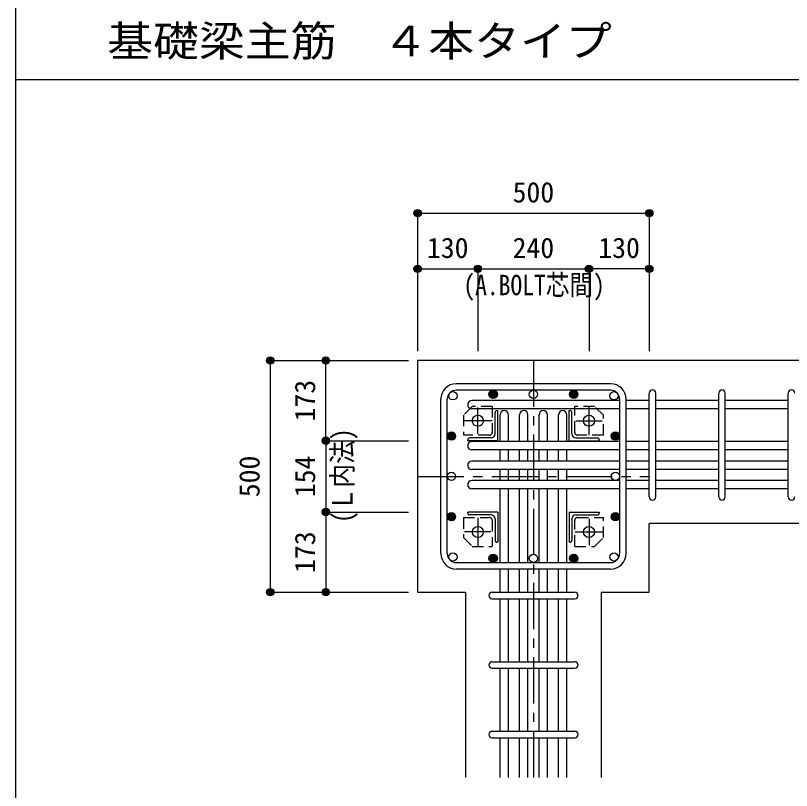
# Model space of a CAD drawing. Units: millimetres at full size, sheet at 1:20. Extents: x -3982 to 3969, y -2797 to 2801.
# Drawn here: x -3982 to -2307, y -1683 to -10 of the extents above; entities that cross this region are included whole.
import ezdxf
from ezdxf.enums import TextEntityAlignment as Align

# ---------------------------------------------------------------- set-up
doc = ezdxf.new("R2010")
doc.units = ezdxf.units.MM
doc.header["$LTSCALE"] = 20
doc.header["$PDMODE"] = 32
doc.header["$PDSIZE"] = 10
doc.linetypes.add('CHAIN1', pattern=[8, 5, -1, 1, -1])
doc.linetypes.add('DASHED1', pattern=[1.8, 1.2, -0.6])
for name, color, linetype in [('6-1_躯体線', 2, 'Continuous'), ('6-2_A.Bolt_', 4, 'Continuous'), ('6-3_柱型主筋', 4, 'Continuous'), ('6-4_フープ', 7, 'Continuous'), ('6-5_梁主筋', 7, 'Continuous'), ('6-6_S.T.P.', 7, 'Continuous'), ('6-7_文字', 7, 'Continuous'), ('6-9_プレート', 4, 'DASHED1'), ('6-D_寸法', 4, 'Continuous'), ('F-0_枠', 6, 'Continuous')]:
    doc.layers.add(name, color=color, linetype=linetype)
doc.styles.add('ＭＳ ゴシック', font='')
doc.styles.get('ＭＳ ゴシック').set_extended_font_data('MS Gothic')

msp = doc.modelspace()

# ---------------------------------------------------------------- linework, layer by layer
at = {"layer": '6-1_躯体線'}
for p, q in [((-2213.87, -754.67), (-3113.87, -754.67)), ((-3113.87, -754.67), (-3113.87, -1254.67)), ((-2213.87, -1106.17), (-2613.87, -1106.17)), ((-2613.87, -1254.67), (-2613.87, -1106.17)), ((-3113.87, -1254.67), (-3010.37, -1254.67)), ((-3010.37, -1254.67), (-3010.37, -1654.67)), ((-2717.37, -1254.67), (-2717.37, -1654.67)), ((-2717.37, -1254.67), (-2613.87, -1254.67))]:
    msp.add_line(p, q, dxfattribs=at)
at = {"layer": '6-2_A.Bolt_', "linetype": 'CHAIN1'}
for p, q in [((-2983.87, -912.89), (-2983.87, -856.12)), ((-2743.87, -915.5), (-2743.87, -854.67)), ((-2953.04, -884.67), (-3013.87, -884.67)), ((-2772.09, -884.67), (-2715.31, -884.67)), ((-2983.87, -1093.84), (-2983.87, -1154.67)), ((-2743.87, -1096.45), (-2743.87, -1153.23)), ((-2955.65, -1124.67), (-3012.42, -1124.67)), ((-2774.7, -1124.67), (-2713.87, -1124.67))]:
    msp.add_line(p, q, dxfattribs=at)
at = {"layer": '6-2_A.Bolt_'}
for p, q in [((-2946.87, -913.17), (-2946.87, -866.67)), ((-2942.87, -862.67), (-2940.87, -862.67)), ((-2940.87, -927.67), (-2940.87, -862.67)), ((-2786.87, -862.67), (-2784.87, -862.67)), ((-2786.87, -927.67), (-2786.87, -862.67)), ((-2780.87, -913.17), (-2780.87, -866.67)), ((-3005.87, -927.67), (-3005.87, -925.67)), ((-2940.87, -927.67), (-3005.87, -927.67)), ((-2955.37, -921.67), (-3001.87, -921.67)), ((-2786.87, -927.67), (-2721.87, -927.67)), ((-2772.37, -921.67), (-2725.87, -921.67)), ((-2721.87, -925.67), (-2721.87, -927.67)), ((-3005.87, -1083.67), (-3005.87, -1081.67)), ((-2940.87, -1081.67), (-3005.87, -1081.67)), ((-2955.37, -1087.67), (-3001.87, -1087.67)), ((-2940.87, -1081.67), (-2940.87, -1146.67)), ((-2786.87, -1081.67), (-2721.87, -1081.67)), ((-2786.87, -1081.67), (-2786.87, -1146.67)), ((-2772.37, -1087.67), (-2725.87, -1087.67)), ((-2721.87, -1081.67), (-2721.87, -1083.67)), ((-2946.87, -1096.17), (-2946.87, -1142.67)), ((-2780.87, -1096.17), (-2780.87, -1142.67)), ((-2940.87, -1146.67), (-2942.87, -1146.67)), ((-2784.87, -1146.67), (-2786.87, -1146.67))]:
    msp.add_line(p, q, dxfattribs=at)
at = {"layer": '6-2_A.Bolt_', "color": 3}
for centre in [(-2983.87, -884.67), (-2743.87, -884.67), (-2983.87, -1124.67), (-2743.87, -1124.67)]:
    msp.add_circle(centre, 12, dxfattribs=at)
at = {"layer": '6-2_A.Bolt_'}
for centre, radius, start, end in [((-2942.87, -866.67), 4, 90, 180), ((-2784.87, -866.67), 4, 0, 90), ((-2955.37, -913.17), 8.5, 270, 0), ((-2772.37, -913.17), 8.5, 180, 270), ((-3001.87, -925.67), 4, 90, 180), ((-2725.87, -925.67), 4, 0, 90), ((-3001.87, -1083.67), 4, 180, 270), ((-2955.37, -1096.17), 8.5, 0, 90), ((-2772.37, -1096.17), 8.5, 90, 180), ((-2725.87, -1083.67), 4, 270, 0), ((-2942.87, -1142.67), 4, 180, 270), ((-2784.87, -1142.67), 4, 270, 0)]:
    msp.add_arc(centre, radius, start, end, dxfattribs=at)
at = {"layer": '6-3_柱型主筋', "color": 3}
for centre in [(-2950.83, -827.67), (-2863.87, -827.67), (-2776.9, -827.67), (-2776.9, -827.67), (-3037.79, -830.75), (-2689.94, -830.75), (-3040.87, -917.71), (-2686.87, -917.71), (-3040.87, -1004.67), (-2686.87, -1004.67), (-3040.87, -1091.63), (-2686.87, -1091.63), (-3037.79, -1178.6), (-2689.94, -1178.6), (-2950.83, -1181.67), (-2863.87, -1181.67), (-2776.9, -1181.67), (-2776.9, -1181.67)]:
    msp.add_circle(centre, 9, dxfattribs=at)
at = {"layer": '6-3_柱型主筋'}
for centre, radius in [((-2950.83, -827.67), 9), ((-2950.83, -827.67), 8.1), ((-2950.83, -827.67), 7.2), ((-2776.9, -827.67), 9), ((-2776.9, -827.67), 8.1), ((-2776.9, -827.67), 7.2), ((-2950.83, -827.67), 6.3), ((-2950.83, -827.67), 5.4), ((-2950.83, -827.67), 4.5), ((-2950.83, -827.67), 3.6), ((-2950.83, -827.67), 2.7), ((-2950.83, -827.67), 1.8), ((-2950.83, -827.67), 0.9), ((-2776.9, -827.67), 6.3), ((-2776.9, -827.67), 5.4), ((-2776.9, -827.67), 4.5), ((-2776.9, -827.67), 3.6), ((-2776.9, -827.67), 2.7), ((-2776.9, -827.67), 1.8), ((-2776.9, -827.67), 0.9), ((-3040.87, -917.71), 9), ((-3040.87, -917.71), 8.1), ((-3040.87, -917.71), 7.2), ((-3040.87, -917.71), 6.3), ((-3040.87, -917.71), 5.4), ((-3040.87, -917.71), 4.5), ((-3040.87, -917.71), 3.6), ((-3040.87, -917.71), 2.7), ((-3040.87, -917.71), 1.8), ((-3040.87, -917.71), 0.9), ((-2686.87, -917.71), 9), ((-2686.87, -917.71), 8.1), ((-2686.87, -917.71), 7.2), ((-2686.87, -917.71), 6.3), ((-2686.87, -917.71), 5.4), ((-2686.87, -917.71), 4.5), ((-2686.87, -917.71), 3.6), ((-2686.87, -917.71), 2.7), ((-2686.87, -917.71), 1.8), ((-2686.87, -917.71), 0.9), ((-3040.87, -1091.63), 9), ((-3040.87, -1091.63), 8.1), ((-3040.87, -1091.63), 7.2), ((-3040.87, -1091.63), 6.3), ((-3040.87, -1091.63), 5.4), ((-3040.87, -1091.63), 4.5), ((-3040.87, -1091.63), 3.6), ((-2686.87, -1091.63), 9), ((-2686.87, -1091.63), 8.1), ((-2686.87, -1091.63), 7.2), ((-2686.87, -1091.63), 6.3), ((-2686.87, -1091.63), 5.4), ((-2686.87, -1091.63), 4.5), ((-2686.87, -1091.63), 3.6), ((-3040.87, -1091.63), 2.7), ((-3040.87, -1091.63), 1.8), ((-3040.87, -1091.63), 0.9), ((-2686.87, -1091.63), 2.7), ((-2686.87, -1091.63), 1.8), ((-2686.87, -1091.63), 0.9), ((-2950.83, -1181.67), 9), ((-2950.83, -1181.67), 8.1), ((-2950.83, -1181.67), 7.2), ((-2950.83, -1181.67), 6.3), ((-2950.83, -1181.67), 5.4), ((-2950.83, -1181.67), 4.5), ((-2950.83, -1181.67), 3.6), ((-2950.83, -1181.67), 2.7), ((-2950.83, -1181.67), 1.8), ((-2950.83, -1181.67), 0.9), ((-2776.9, -1181.67), 9), ((-2776.9, -1181.67), 8.1), ((-2776.9, -1181.67), 7.2), ((-2776.9, -1181.67), 6.3), ((-2776.9, -1181.67), 5.4), ((-2776.9, -1181.67), 4.5), ((-2776.9, -1181.67), 3.6), ((-2776.9, -1181.67), 2.7), ((-2776.9, -1181.67), 1.8), ((-2776.9, -1181.67), 0.9)]:
    msp.add_circle(centre, radius, dxfattribs=at)
at = {"layer": '6-4_フープ'}
for p, q in [((-2697.37, -804.67), (-3030.37, -804.67)), ((-2697.37, -818.67), (-3030.37, -818.67)), ((-3063.87, -1171.17), (-3063.87, -838.17)), ((-3049.87, -1171.17), (-3049.87, -838.17)), ((-2677.87, -838.17), (-2677.87, -1171.17)), ((-2663.87, -1171.17), (-2663.87, -838.17)), ((-3030.37, -1190.67), (-2697.37, -1190.67)), ((-2697.37, -1204.67), (-3030.37, -1204.67))]:
    msp.add_line(p, q, dxfattribs=at)
for centre, radius, start, end in [((-3030.37, -838.17), 33.5, 90, 180), ((-3030.37, -838.17), 19.5, 90, 180), ((-2697.37, -838.17), 33.5, 0, 90), ((-2697.37, -838.17), 19.5, 0, 90), ((-3030.37, -1171.17), 33.5, 180, 270), ((-3030.37, -1171.17), 19.5, 180, 270), ((-2697.37, -1171.17), 33.5, 270, 0), ((-2697.37, -1171.17), 19.5, 270, 0)]:
    msp.add_arc(centre, radius, start, end, dxfattribs=at)
at = {"layer": '6-5_梁主筋'}
for p, q in [((-2677.87, -841.17), (-2996.87, -841.17)), ((-2613.87, -841.17), (-2663.87, -841.17)), ((-2463.87, -841.17), (-2599.87, -841.17)), ((-2313.87, -841.17), (-2449.87, -841.17)), ((-2677.87, -859.17), (-2996.87, -859.17)), ((-2613.87, -859.17), (-2663.87, -859.17)), ((-2463.87, -859.17), (-2599.87, -859.17)), ((-2313.87, -859.17), (-2449.87, -859.17)), ((-2935.87, -929.67), (-2935.87, -871.67)), ((-2917.87, -929.67), (-2917.87, -871.67)), ((-2893.87, -929.67), (-2893.87, -871.67)), ((-2875.87, -929.67), (-2875.87, -871.67)), ((-2851.87, -929.67), (-2851.87, -871.67)), ((-2833.87, -929.67), (-2833.87, -871.67)), ((-2809.87, -929.67), (-2809.87, -871.67)), ((-2791.87, -929.67), (-2791.87, -871.67)), ((-2677.87, -929.67), (-2996.87, -929.67)), ((-2613.87, -929.67), (-2663.87, -929.67)), ((-2463.87, -929.67), (-2599.87, -929.67)), ((-2313.87, -929.67), (-2449.87, -929.67)), ((-2677.87, -947.67), (-2996.87, -947.67)), ((-2935.87, -971.67), (-2935.87, -947.67)), ((-2917.87, -971.67), (-2917.87, -947.67)), ((-2893.87, -971.67), (-2893.87, -947.67)), ((-2875.87, -971.67), (-2875.87, -947.67)), ((-2851.87, -971.67), (-2851.87, -947.67)), ((-2833.87, -971.67), (-2833.87, -947.67)), ((-2809.87, -971.67), (-2809.87, -947.67)), ((-2791.87, -971.67), (-2791.87, -947.67)), ((-2613.87, -947.67), (-2663.87, -947.67)), ((-2463.87, -947.67), (-2599.87, -947.67)), ((-2313.87, -947.67), (-2449.87, -947.67)), ((-2677.87, -971.67), (-2996.87, -971.67)), ((-2613.87, -971.67), (-2663.87, -971.67)), ((-2463.87, -971.67), (-2599.87, -971.67)), ((-2313.87, -971.67), (-2449.87, -971.67)), ((-2677.87, -989.67), (-2996.87, -989.67)), ((-2935.87, -1013.67), (-2935.87, -989.67)), ((-2917.87, -1013.67), (-2917.87, -989.67)), ((-2893.87, -1013.67), (-2893.87, -989.67)), ((-2875.87, -1013.67), (-2875.87, -989.67)), ((-2851.87, -1013.67), (-2851.87, -989.67)), ((-2833.87, -1013.67), (-2833.87, -989.67)), ((-2809.87, -1013.67), (-2809.87, -989.67)), ((-2791.87, -1013.67), (-2791.87, -989.67)), ((-2613.87, -989.67), (-2663.87, -989.67)), ((-2463.87, -989.67), (-2599.87, -989.67)), ((-2313.87, -989.67), (-2449.87, -989.67)), ((-2677.87, -1013.67), (-2996.87, -1013.67)), ((-2613.87, -1013.67), (-2663.87, -1013.67)), ((-2463.87, -1013.67), (-2599.87, -1013.67)), ((-2313.87, -1013.67), (-2449.87, -1013.67)), ((-2677.87, -1031.67), (-2996.87, -1031.67)), ((-2935.87, -1190.67), (-2935.87, -1031.67)), ((-2917.87, -1190.67), (-2917.87, -1031.67)), ((-2893.87, -1190.67), (-2893.87, -1031.67)), ((-2875.87, -1190.67), (-2875.87, -1031.67)), ((-2851.87, -1190.67), (-2851.87, -1031.67)), ((-2833.87, -1190.67), (-2833.87, -1031.67)), ((-2809.87, -1190.67), (-2809.87, -1031.67)), ((-2791.87, -1190.67), (-2791.87, -1031.67)), ((-2613.87, -1031.67), (-2663.87, -1031.67)), ((-2463.87, -1031.67), (-2599.87, -1031.67)), ((-2313.87, -1031.67), (-2449.87, -1031.67)), ((-2935.87, -1254.67), (-2935.87, -1204.67)), ((-2917.87, -1254.67), (-2917.87, -1204.67)), ((-2893.87, -1254.67), (-2893.87, -1204.67)), ((-2875.87, -1254.67), (-2875.87, -1204.67)), ((-2851.87, -1254.67), (-2851.87, -1204.67)), ((-2833.87, -1254.67), (-2833.87, -1204.67)), ((-2809.87, -1254.67), (-2809.87, -1204.67)), ((-2791.87, -1254.67), (-2791.87, -1204.67)), ((-2935.87, -1404.67), (-2935.87, -1268.67)), ((-2917.87, -1404.67), (-2917.87, -1268.67)), ((-2893.87, -1404.67), (-2893.87, -1268.67)), ((-2875.87, -1404.67), (-2875.87, -1268.67)), ((-2851.87, -1404.67), (-2851.87, -1268.67)), ((-2833.87, -1404.67), (-2833.87, -1268.67)), ((-2809.87, -1404.67), (-2809.87, -1268.67)), ((-2791.87, -1404.67), (-2791.87, -1268.67)), ((-2935.87, -1554.67), (-2935.87, -1418.67)), ((-2917.87, -1554.67), (-2917.87, -1418.67)), ((-2893.87, -1554.67), (-2893.87, -1418.67)), ((-2875.87, -1554.67), (-2875.87, -1418.67)), ((-2851.87, -1554.67), (-2851.87, -1418.67)), ((-2833.87, -1554.67), (-2833.87, -1418.67)), ((-2809.87, -1554.67), (-2809.87, -1418.67)), ((-2791.87, -1554.67), (-2791.87, -1418.67)), ((-2935.87, -1654.67), (-2935.87, -1568.67)), ((-2917.87, -1654.67), (-2917.87, -1568.67)), ((-2893.87, -1654.67), (-2893.87, -1568.67)), ((-2875.87, -1654.67), (-2875.87, -1568.67)), ((-2851.87, -1654.67), (-2851.87, -1568.67)), ((-2833.87, -1654.67), (-2833.87, -1568.67)), ((-2809.87, -1654.67), (-2809.87, -1568.67)), ((-2791.87, -1654.67), (-2791.87, -1568.67))]:
    msp.add_line(p, q, dxfattribs=at)
for centre, start, end in [((-2996.87, -850.17), 90, 270), ((-2926.87, -871.67), 0, 180), ((-2884.87, -871.67), 0, 180), ((-2842.87, -871.67), 0, 180), ((-2800.87, -871.67), 0, 180), ((-2996.87, -938.67), 90, 270), ((-2996.87, -980.67), 90, 270), ((-2996.87, -1022.67), 90, 270)]:
    msp.add_arc(centre, 9, start, end, dxfattribs=at)
at = {"layer": '6-6_S.T.P.'}
for p, q in [((-2613.87, -1049.17), (-2613.87, -825.56)), ((-2599.87, -1049.17), (-2599.87, -825.56)), ((-2463.87, -1049.17), (-2463.87, -825.56)), ((-2449.87, -1049.17), (-2449.87, -825.56)), ((-2313.87, -1049.17), (-2313.87, -825.56)), ((-2953.37, -1254.67), (-2774.37, -1254.67)), ((-2953.37, -1268.67), (-2774.37, -1268.67)), ((-2953.37, -1404.67), (-2774.37, -1404.67)), ((-2953.37, -1418.67), (-2774.37, -1418.67)), ((-2953.37, -1554.67), (-2774.37, -1554.67)), ((-2953.37, -1568.67), (-2774.37, -1568.67))]:
    msp.add_line(p, q, dxfattribs=at)
for centre, start, end in [((-2606.87, -825.17), 0, 180), ((-2606.87, -825.17), 0, 180), ((-2606.87, -825.17), 0, 180), ((-2606.87, -825.17), 0, 180), ((-2456.87, -825.17), 0, 180), ((-2306.87, -825.17), 0, 180), ((-2606.87, -1049.17), 180, 0), ((-2606.87, -1049.17), 180, 0), ((-2606.87, -1049.17), 180, 0), ((-2606.87, -1049.17), 180, 0), ((-2456.87, -1049.17), 180, 0), ((-2306.87, -1049.17), 180, 0), ((-2953.37, -1261.67), 90, 270), ((-2953.37, -1261.67), 90, 270), ((-2953.37, -1261.67), 90, 270), ((-2953.37, -1261.67), 90, 270), ((-2774.37, -1261.67), 270, 90), ((-2774.37, -1261.67), 270, 90), ((-2774.37, -1261.67), 270, 90), ((-2774.37, -1261.67), 270, 90), ((-2953.37, -1411.67), 90, 270), ((-2774.37, -1411.67), 270, 90), ((-2953.37, -1561.67), 90, 270), ((-2774.37, -1561.67), 270, 90)]:
    msp.add_arc(centre, 7, start, end, dxfattribs=at)
at = {"layer": '6-9_プレート'}
for p, q in [((-2952.87, -853.67), (-2995.87, -853.67)), ((-2952.87, -853.67), (-2952.87, -909.67)), ((-2774.87, -909.67), (-2774.87, -853.67)), ((-2712.87, -915.67), (-2712.87, -872.67)), ((-2958.87, -915.67), (-3014.87, -915.67)), ((-2712.87, -915.67), (-2768.87, -915.67)), ((-3014.87, -1093.67), (-3014.87, -1136.67)), ((-3014.87, -1093.67), (-2958.87, -1093.67)), ((-2952.87, -1099.67), (-2952.87, -1155.67)), ((-2774.87, -1155.67), (-2774.87, -1099.67)), ((-2768.87, -1093.67), (-2712.87, -1093.67)), ((-2774.87, -1155.67), (-2731.87, -1155.67))]:
    msp.add_line(p, q, dxfattribs=at)
for points in [[(-2995.87, -853.67), (-3014.87, -872.67), (-3014.87, -915.67)], [(-2712.87, -872.67), (-2731.87, -853.67), (-2774.87, -853.67)], [(-2731.87, -1155.67), (-2712.87, -1136.67), (-2712.87, -1093.67)], [(-3014.87, -1136.67), (-2995.87, -1155.67), (-2952.87, -1155.67)]]:
    msp.add_lwpolyline(points, dxfattribs=at)
for centre, start, end in [((-2958.87, -909.67), 270, 0), ((-2768.87, -909.67), 180, 270), ((-2958.87, -1099.67), 0, 90), ((-2768.87, -1099.67), 90, 180)]:
    msp.add_arc(centre, 6, start, end, dxfattribs=at)
at = {"layer": '6-D_寸法'}
for p, q in [((-3113.87, -436.65), (-2613.87, -436.65)), ((-3113.87, -436.65), (-3113.87, -556.65)), ((-2613.87, -436.65), (-2613.87, -556.65)), ((-3113.87, -556.65), (-2983.87, -556.65)), ((-3113.87, -556.65), (-3113.87, -734.67)), ((-2983.87, -556.65), (-2983.87, -734.67)), ((-2983.87, -556.65), (-2743.87, -556.65)), ((-2743.87, -556.65), (-2743.87, -734.67)), ((-2613.87, -556.65), (-2743.87, -556.65)), ((-2743.87, -556.65), (-2743.87, -734.67)), ((-2613.87, -556.65), (-2613.87, -734.67)), ((-3431.89, -754.67), (-3431.89, -1254.67)), ((-3431.89, -754.67), (-3311.89, -754.67)), ((-3311.89, -754.67), (-3133.87, -754.67)), ((-3311.89, -927.67), (-3311.89, -754.67)), ((-3311.89, -754.67), (-3133.87, -754.67)), ((-3311.89, -927.67), (-3133.87, -927.67)), ((-3311.89, -927.67), (-3311.89, -1081.67)), ((-3311.89, -1081.67), (-3133.87, -1081.67)), ((-3311.89, -1081.67), (-3311.89, -1254.67)), ((-3431.89, -1254.67), (-3311.89, -1254.67)), ((-3311.89, -1254.67), (-3133.87, -1254.67))]:
    msp.add_line(p, q, dxfattribs=at)
at = {"layer": '6-D_寸法', "linetype": 'CHAIN1'}
for p, q in [((-2863.87, -754.67), (-2863.87, -1654.67)), ((-3113.87, -1004.67), (-2613.87, -1004.67))]:
    msp.add_line(p, q, dxfattribs=at)
at = {"layer": '6-D_寸法'}
msp.add_lwpolyline([(-3431.89, -754.67), (-3311.89, -754.67), (-3133.87, -754.67)], dxfattribs=at)
for centre, radius in [((-3113.87, -436.65), 8), ((-3113.87, -436.65), 7.2), ((-3113.87, -436.65), 6.4), ((-3113.87, -436.65), 5.6), ((-3113.87, -436.65), 4.8), ((-3113.87, -436.65), 4), ((-3113.87, -436.65), 3.2), ((-3113.87, -436.65), 2.4), ((-3113.87, -436.65), 1.6), ((-2613.87, -436.65), 8), ((-2613.87, -436.65), 7.2), ((-2613.87, -436.65), 6.4), ((-2613.87, -436.65), 5.6), ((-2613.87, -436.65), 4.8), ((-2613.87, -436.65), 4), ((-2613.87, -436.65), 3.2), ((-2613.87, -436.65), 2.4), ((-2613.87, -436.65), 1.6), ((-3113.87, -436.65), 0.8), ((-2613.87, -436.65), 0.8), ((-3113.87, -556.65), 8), ((-3113.87, -556.65), 7.2), ((-3113.87, -556.65), 6.4), ((-3113.87, -556.65), 5.6), ((-3113.87, -556.65), 4.8), ((-3113.87, -556.65), 4), ((-2983.87, -556.65), 8), ((-2983.87, -556.65), 7.2), ((-2983.87, -556.65), 6.4), ((-2983.87, -556.65), 5.6), ((-2983.87, -556.65), 4.8), ((-2983.87, -556.65), 4), ((-2743.87, -556.65), 8), ((-2743.87, -556.65), 7.2), ((-2743.87, -556.65), 6.4), ((-2743.87, -556.65), 5.6), ((-2743.87, -556.65), 4.8), ((-2743.87, -556.65), 4), ((-2613.87, -556.65), 8), ((-2613.87, -556.65), 7.2), ((-2613.87, -556.65), 6.4), ((-2613.87, -556.65), 5.6), ((-2613.87, -556.65), 4.8), ((-2613.87, -556.65), 4), ((-3113.87, -556.65), 3.2), ((-3113.87, -556.65), 2.4), ((-3113.87, -556.65), 1.6), ((-3113.87, -556.65), 0.8), ((-2983.87, -556.65), 3.2), ((-2983.87, -556.65), 2.4), ((-2983.87, -556.65), 1.6), ((-2983.87, -556.65), 0.8), ((-2743.87, -556.65), 3.2), ((-2743.87, -556.65), 2.4), ((-2743.87, -556.65), 1.6), ((-2743.87, -556.65), 0.8), ((-2613.87, -556.65), 3.2), ((-2613.87, -556.65), 2.4), ((-2613.87, -556.65), 1.6), ((-2613.87, -556.65), 0.8), ((-3431.89, -754.67), 8), ((-3431.89, -754.67), 7.2), ((-3431.89, -754.67), 6.4), ((-3431.89, -754.67), 5.6), ((-3431.89, -754.67), 4.8), ((-3431.89, -754.67), 4), ((-3431.89, -754.67), 3.2), ((-3431.89, -754.67), 2.4), ((-3431.89, -754.67), 1.6), ((-3311.89, -754.67), 8), ((-3311.89, -754.67), 7.2), ((-3311.89, -754.67), 6.4), ((-3311.89, -754.67), 5.6), ((-3311.89, -754.67), 4.8), ((-3311.89, -754.67), 4), ((-3311.89, -754.67), 3.2), ((-3311.89, -754.67), 2.4), ((-3311.89, -754.67), 1.6), ((-3431.89, -754.67), 0.8), ((-3311.89, -754.67), 0.8), ((-3311.89, -927.67), 8), ((-3311.89, -927.67), 7.2), ((-3311.89, -927.67), 6.4), ((-3311.89, -927.67), 5.6), ((-3311.89, -927.67), 4.8), ((-3311.89, -927.67), 4), ((-3311.89, -927.67), 3.2), ((-3311.89, -927.67), 2.4), ((-3311.89, -927.67), 1.6), ((-3311.89, -927.67), 0.8), ((-3311.89, -1081.67), 8), ((-3311.89, -1081.67), 7.2), ((-3311.89, -1081.67), 6.4), ((-3311.89, -1081.67), 5.6), ((-3311.89, -1081.67), 4.8), ((-3311.89, -1081.67), 4), ((-3311.89, -1081.67), 3.2), ((-3311.89, -1081.67), 2.4), ((-3311.89, -1081.67), 1.6), ((-3311.89, -1081.67), 0.8), ((-3431.89, -1254.67), 8), ((-3431.89, -1254.67), 7.2), ((-3431.89, -1254.67), 6.4), ((-3431.89, -1254.67), 5.6), ((-3431.89, -1254.67), 4.8), ((-3431.89, -1254.67), 4), ((-3431.89, -1254.67), 3.2), ((-3431.89, -1254.67), 2.4), ((-3431.89, -1254.67), 1.6), ((-3431.89, -1254.67), 0.8), ((-3311.89, -1254.67), 8), ((-3311.89, -1254.67), 7.2), ((-3311.89, -1254.67), 6.4), ((-3311.89, -1254.67), 5.6), ((-3311.89, -1254.67), 4.8), ((-3311.89, -1254.67), 4), ((-3311.89, -1254.67), 3.2), ((-3311.89, -1254.67), 2.4), ((-3311.89, -1254.67), 1.6), ((-3311.89, -1254.67), 0.8)]:
    msp.add_circle(centre, radius, dxfattribs=at)
at = {"layer": '6-D_寸法', "color": 7}
for p in [(-3113.87, -436.65), (-2613.87, -436.65), (-3113.87, -556.65), (-2983.87, -556.65), (-2743.87, -556.65), (-2613.87, -556.65), (-3431.89, -754.67), (-3311.89, -754.67), (-3311.89, -927.67), (-3311.89, -1081.67), (-3431.89, -1254.67), (-3311.89, -1254.67)]:
    msp.add_point(p, dxfattribs=at)
at = {"layer": 'F-0_枠'}
msp.add_line((-3981.92, 2800.77), (-3981.92, -2796.83), dxfattribs=at)
at = {"layer": 'F-0_枠', "color": 2}
msp.add_line((-3981.92, -148.03), (2482.4, -148.03), dxfattribs=at)

# ---------------------------------------------------------------- texts
at = {"layer": '6-7_文字', "color": 2, "style": 'ＭＳ ゴシック', "width": 1.1}
msp.add_text('\u3000\u3000基礎梁主筋\u3000４本タイプ', height=65.98, dxfattribs=at).set_placement((-3981.92, -118.03), align=Align.BOTTOM_LEFT)
at = {"layer": '6-7_文字', "color": 4, "style": 'ＭＳ ゴシック', "width": 0.85}
msp.add_text('(A.BOLT芯間)', height=43.99, dxfattribs=at).set_placement((-3015.24, -626.93), align=Align.BOTTOM_LEFT)
msp.add_text('(Ｌ内法)', height=43.99, rotation=90, dxfattribs=at).set_placement((-3241.26, -1105.16), align=Align.BOTTOM_LEFT)
at = {"layer": '6-D_寸法', "style": 'ＭＳ ゴシック'}
for s, p in [('500', (-2908.87, -426.65)), ('130', (-3093.87, -546.65)), ('240', (-2908.87, -546.65)), ('130', (-2723.87, -546.65))]:
    msp.add_text(s, height=43.99, dxfattribs=at).set_placement(p, align=Align.BOTTOM_LEFT)
for s, p in [('173', (-3321.89, -886.17)), ('500', (-3441.89, -1049.67)), ('154', (-3321.89, -1049.67)), ('173', (-3321.89, -1213.17))]:
    msp.add_text(s, height=43.99, rotation=90, dxfattribs=at).set_placement(p, align=Align.BOTTOM_LEFT)

doc.saveas('drawing.dxf')
